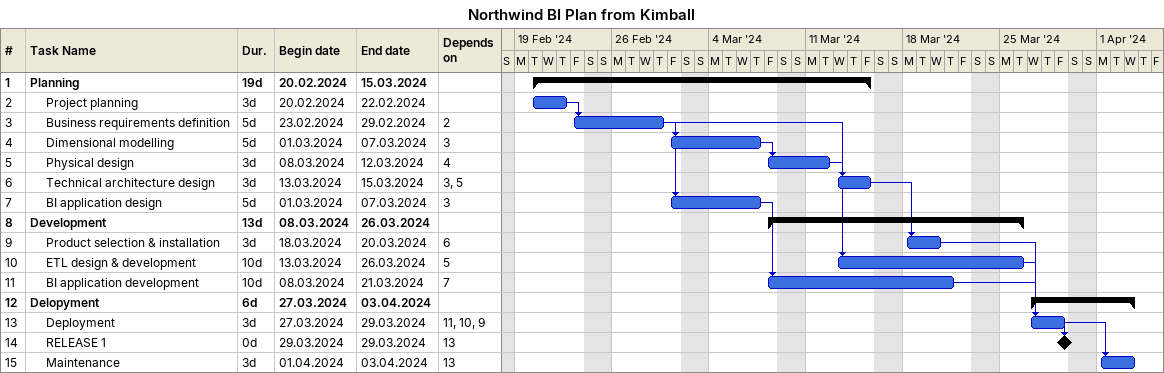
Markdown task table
Northwind BI Plan from Kimball

| ID | Level | Task | Duration | Start | Finish | Predecessors |
|---|---|---|---|---|---|---|
| 1 | 1 | **Planning** | 19d | 2024-02-20 | 2024-03-15 |  |
| 2 | 2 | Project planning | 3d | 2024-02-20 | 2024-02-22 |  |
| 3 | 2 | Business requirements definition | 5d | 2024-02-23 | 2024-02-29 | 2 |
| 4 | 2 | Dimensional modelling | 5d | 2024-03-01 | 2024-03-07 | 3 |
| 5 | 2 | Physical design | 3d | 2024-03-08 | 2024-03-12 | 4 |
| 6 | 2 | Technical architecture design | 3d | 2024-03-13 | 2024-03-15 | 3, 5 |
| 7 | 2 | BI application design | 5d | 2024-03-01 | 2024-03-07 | 3 |
| 8 | 1 | **Development** | 13d | 2024-03-08 | 2024-03-26 |  |
| 9 | 2 | Product selection & installation | 3d | 2024-03-18 | 2024-03-20 | 6 |
| 10 | 2 | ETL design & development | 10d | 2024-03-13 | 2024-03-26 | 5 |
| 11 | 2 | BI application development | 10d | 2024-03-08 | 2024-03-21 | 7 |
| 12 | 1 | **Delopyment** | 6d | 2024-03-27 | 2024-04-03 |  |
| 13 | 2 | Deployment | 3d | 2024-03-27 | 2024-03-29 | 11, 10, 9 |
| 14 | 2 | RELEASE 1 | 0d | 2024-03-29 | 2024-03-29 | 13 |
| 15 | 2 | Maintenance | 3d | 2024-04-01 | 2024-04-03 | 13 |
